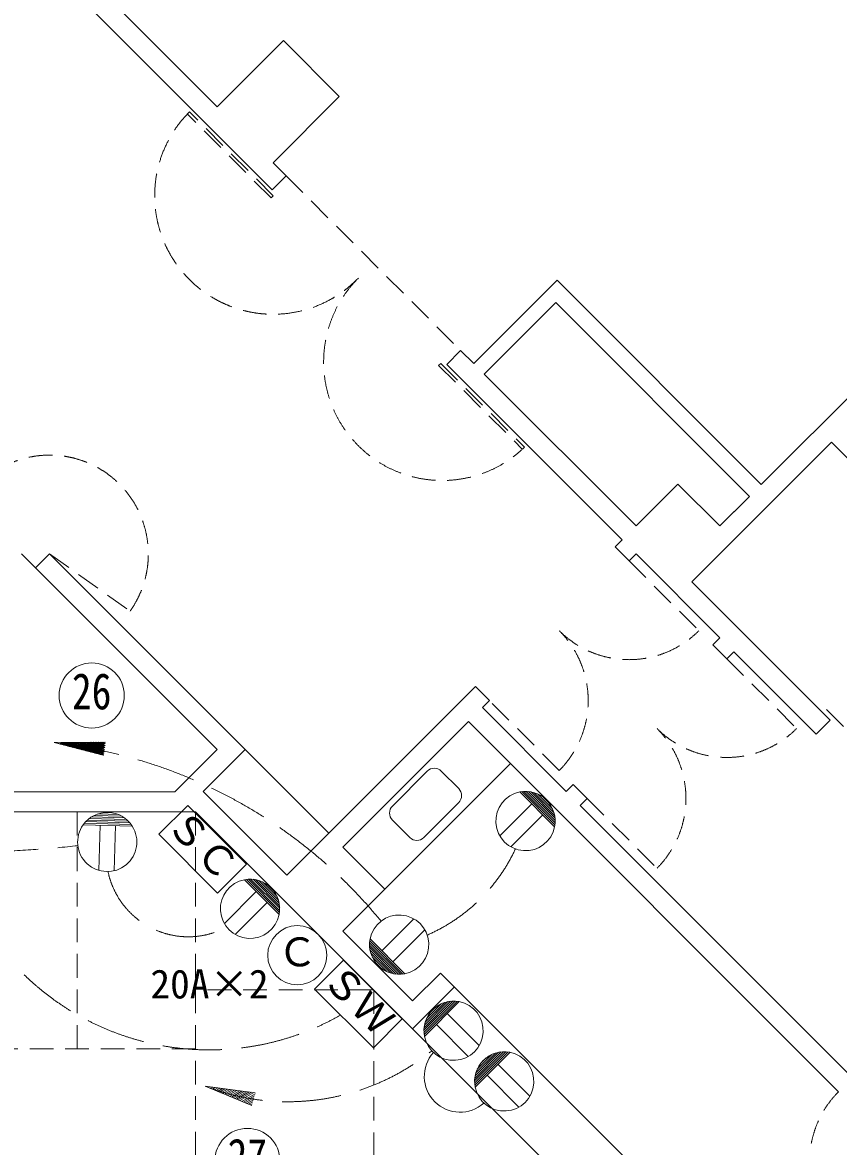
# Model space of a CAD drawing. Units: millimetres, scale not verified. Extents: x -36057 to 19943, y -22762 to 18611.
# Drawn here: x -13483 to -5218, y 403 to 11781 of the extents above; entities that cross this region are included whole.
import ezdxf
from ezdxf.enums import TextEntityAlignment as Align

# ---------------------------------------------------------------- set-up
doc = ezdxf.new("R2010")
doc.units = ezdxf.units.MM
doc.header["$LTSCALE"] = 200
doc.linetypes.add('DASHED1', pattern=[1.8, 1.2, -0.6])
doc.linetypes.add('DASHED3', pattern=[4, 3, -1])
for name, color, linetype, lineweight in [('1-0_121', 7, 'Continuous', 9), ('1-2_130', 7, 'DASHED1', 9), ('1-3_155', 7, 'Continuous', 9), ('1-D', 4, 'DASHED1', 9)]:
    doc.layers.add(name, color=color, linetype=linetype, lineweight=lineweight)
doc.styles.add('ＭＳ ゴシック', font='')
doc.styles.get('ＭＳ ゴシック').set_extended_font_data('MS Gothic')

msp = doc.modelspace()

# ---------------------------------------------------------------- linework, layer by layer
at = {"layer": '1-0_121'}
for p, q in [((-10954.6, 10088), (-19477.5, 18610.9)), ((-15188.4, 14604.6), (-11511.4, 10927.7)), ((-11511.4, 10927.7), (-10839.7, 11599.4)), ((-10813.1, 10229.4), (-10945.7, 10362)), ((-10813.1, 10229.4), (-10954.6, 10088)), ((-2955.4, 10149.9), (-6000.4, 7104.9)), ((-8912.8, 8329.1), (-8068.7, 9173.2)), ((-6000.4, 7104.9), (-8068.7, 9173.2)), ((-9045.4, 8461.7), (-9186.8, 8320.2)), ((-8912.8, 8329.1), (-9045.4, 8461.7)), ((-9186.8, 8320.2), (-7410.2, 6543.6)), ((-7268.8, 6685.1), (-8806.7, 8223)), ((-7268.8, 6685.1), (-6844.5, 7109.3)), ((-6420.2, 6685.1), (-6844.5, 7109.3)), ((-6420.2, 6685.1), (-6138.3, 6967)), ((-6419.5, 6685.3), (-6120.3, 6984.5)), ((-7480.9, 6472.9), (-7409.7, 6544.1)), ((-7480.9, 6472.9), (-7410.2, 6543.6)), ((-13349.9, 6260.8), (-13208.5, 6402.2)), ((-13208.5, 6402.2), (-10380, 3573.8)), ((-7480.9, 6472.9), (-7339.5, 6331.5)), ((-7268.8, 6402.2), (-7339.5, 6331.5)), ((-7268.8, 6402.2), (-6420.2, 5553.7)), ((-11511.4, 4422.3), (-13349.9, 6260.8)), ((-6703.1, 6119.4), (-5303, 4719.3)), ((-8895.1, 5058.7), (-10380, 3573.8)), ((-10380, 3573.8), (-8895.1, 5058.7)), ((-8895.1, 5058.7), (-8753.7, 4917.3)), ((-8753.7, 4917.3), (-8824.4, 4846.6)), ((-7975.9, 3998), (-8824.4, 4846.6)), ((-8965.8, 4705.2), (-10238.6, 3432.4)), ((-8965.8, 4705.2), (-5218.2, 957.5)), ((-11511.4, 4422.3), (-11941.6, 3992.2)), ((-11652.8, 3998), (-11228.6, 4422.3)), ((-8541.6, 4280.9), (-9814.4, 3008.1)), ((-9736.6, 3849.6), (-9383, 4203.1)), ((-9241.6, 4203.1), (-9064.8, 4026.3)), ((-18718, 3992.2), (-11941.6, 3992.2)), ((-11652.8, 3998), (-10804.3, 3149.5)), ((-7975.9, 3998), (-7905.2, 4068.8)), ((-7905.2, 4068.8), (-7763.7, 3927.3)), ((-9418.4, 3531.4), (-9064.8, 3884.9)), ((-7834.5, 3856.6), (-7763.7, 3927.3)), ((-7056.6, -881), (-11729.8, 3792.2)), ((-7834.5, 3856.6), (-5076.7, 1098.9)), ((-9736.6, 3708.1), (-9559.8, 3531.4)), ((-10380, 3573.8), (-10804.3, 3149.5)), ((-10238.6, 3432.4), (-9814.4, 3008.1)), ((-10238.6, 2583.8), (-9814.4, 3008.1)), ((-10238.6, 2583.8), (-9531.5, 1876.7)), ((-9531.5, 1876.7), (-9248.7, 2159.6)), ((-9531.5, 1593.9), (-9107.2, 2018.1))]:
    msp.add_line(p, q, dxfattribs=at)
at = {"layer": '1-0_121', "linetype": 'DASHED1'}
for p, q in [((-10965.2, 10006.7), (-11813.7, 10855.2)), ((-10944, 10027.9), (-11792.5, 10876.4)), ((-10813.1, 10229.4), (-9045.4, 8461.7)), ((-10965.2, 10006.7), (-10944, 10027.9)), ((-9268.1, 8309.6), (-9246.9, 8330.8)), ((-9268.1, 8309.6), (-8421.8, 7463.3)), ((-9246.9, 8330.8), (-8398.5, 7482.4)), ((-14764.1, 7675), (-13349.9, 6260.8)), ((-13208.5, 6402.2), (-12392.8, 5823.6)), ((-7339.5, 6331.5), (-6632.4, 5624.4)), ((-6349.5, 5341.6), (-5642.4, 4634.4)), ((-8046.6, 4210.2), (-8753.7, 4917.3)), ((-5338.4, 4825.4), (-4525.2, 4012.2)), ((-7763.7, 3927.3), (-7056.6, 3220.2))]:
    msp.add_line(p, q, dxfattribs=at)
at = {"layer": '1-0_121'}
for points in [[(-10945.7, 10362), (-10274, 11033.8), (-10839.7, 11599.4)], [(-8806.7, 8223), (-8082.8, 8946.9), (-6120.3, 6984.5)], [(-6703.1, 6119.4), (-5288.9, 7533.6), (-3146.3, 5391)], [(-6349.5, 5341.6), (-6491, 5483), (-6420.2, 5553.7)], [(-5303, 4719.3), (-5444.4, 4577.9), (-6278.8, 5412.3), (-6349.5, 5341.6)], [(-7056.6, -881), (-6632.4, -456.7), (-9248.7, 2159.6)]]:
    msp.add_lwpolyline(points, dxfattribs=at)
at = {"layer": '1-0_121', "linetype": 'DASHED1'}
for centre, radius, start, end in [((-10944, 10027.9), 1200, 134.95843, 315), ((-9232.8, 8345), 1200, 135, 314.02898), ((-13208.5, 6402.2), 1000, 324.6486, 135), ((-8753.7, 4917.3), 1000, 315, 45), ((-7339.5, 6331.5), 1000, 225, 315), ((-6349.5, 5341.6), 1000, 225, 315), ((-7763.7, 3927.3), 1000, 315, 45), ((-4511.1, 250.4), 1000, 135, 225)]:
    msp.add_arc(centre, radius, start, end, dxfattribs=at)
at = {"layer": '1-0_121'}
for centre, start, end in [((-9312.3, 4132.4), 45, 135), ((-9135.5, 3955.6), 315, 45), ((-9665.9, 3778.9), 135, 225), ((-9489.1, 3602.1), 225, 315)]:
    msp.add_arc(centre, 100, start, end, dxfattribs=at)
at = {"layer": '1-2_130', "linetype": 'Continuous'}
msp.add_line((-11729.8, 3792.2), (-18929.8, 3792.2), dxfattribs=at)
at = {"layer": '1-2_130'}
for p, q in [((-12929.8, 3792.2), (-12929.8, 1392.2)), ((-11729.8, 3792.2), (-11729.8, 192.2)), ((-11729.8, 1392.2), (-18929.8, 1392.2))]:
    msp.add_line(p, q, dxfattribs=at)
at = {"layer": '1-3_155'}
for p, q in [((-13162.6, 4491.5), (-12650.5, 4496)), ((-13162.6, 4491.5), (-12666.8, 4363.3)), ((-13155.6, 4491.5), (-12643.4, 4496)), ((-13155.6, 4491.5), (-12659.7, 4363.3)), ((-13103.7, 4476.3), (-13083.4, 4492.2)), ((-13096.7, 4476.3), (-13076.3, 4492.2)), ((-13085.4, 4471.5), (-13058.7, 4492.4)), ((-13078.4, 4471.5), (-13051.6, 4492.4)), ((-13067.1, 4466.8), (-13034.1, 4492.6)), ((-13060.1, 4466.8), (-13027, 4492.6)), ((-13048.8, 4462.1), (-13009.4, 4492.8)), ((-13041.7, 4462.1), (-13002.4, 4492.8)), ((-13030.5, 4457.3), (-12984.8, 4493.1)), ((-13023.4, 4457.3), (-12977.7, 4493.1)), ((-13012.2, 4452.6), (-12960.2, 4493.3)), ((-13005.1, 4452.6), (-12953.1, 4493.3)), ((-12993.9, 4447.9), (-12935.5, 4493.5)), ((-12986.8, 4447.9), (-12928.4, 4493.5)), ((-12975.6, 4443.1), (-12910.9, 4493.7)), ((-12968.5, 4443.1), (-12903.8, 4493.7)), ((-12957.3, 4438.4), (-12886.2, 4493.9)), ((-12950.2, 4438.4), (-12879.2, 4493.9)), ((-12939, 4433.7), (-12861.6, 4494.1)), ((-12931.9, 4433.7), (-12854.5, 4494.1)), ((-12920.7, 4428.9), (-12837, 4494.3)), ((-12913.6, 4428.9), (-12829.9, 4494.3)), ((-12902.4, 4424.2), (-12812.3, 4494.6)), ((-12895.3, 4424.2), (-12805.3, 4494.6)), ((-12884.1, 4419.5), (-12787.7, 4494.8)), ((-12877, 4419.5), (-12780.6, 4494.8)), ((-12865.8, 4414.7), (-12763, 4495)), ((-12858.7, 4414.7), (-12756, 4495)), ((-12847.5, 4410), (-12738.4, 4495.2)), ((-12840.4, 4410), (-12731.3, 4495.2)), ((-12829.2, 4405.3), (-12713.8, 4495.4)), ((-12822.1, 4405.3), (-12706.7, 4495.4)), ((-12810.9, 4400.5), (-12689.1, 4495.6)), ((-12803.8, 4400.5), (-12682.1, 4495.6)), ((-12792.6, 4395.8), (-12664.5, 4495.9)), ((-12785.5, 4395.8), (-12657.4, 4495.9)), ((-12774.2, 4391.1), (-12651.6, 4486.9)), ((-12767.2, 4391.1), (-12644.5, 4486.9)), ((-12755.9, 4386.3), (-12654.2, 4465.8)), ((-12748.9, 4386.3), (-12647.1, 4465.8)), ((-12737.6, 4381.6), (-12656.8, 4444.8)), ((-12730.6, 4381.6), (-12649.7, 4444.8)), ((-12719.3, 4376.9), (-12659.4, 4423.7)), ((-12712.3, 4376.9), (-12652.3, 4423.7)), ((-12701, 4372.1), (-12662, 4402.6)), ((-12694, 4372.1), (-12654.9, 4402.6)), ((-12682.7, 4367.4), (-12664.5, 4381.6)), ((-12675.7, 4367.4), (-12657.5, 4381.6)), ((-8445.4, 3992.4), (-8093.5, 3640.4)), ((-8425.7, 3995.5), (-8090.3, 3660.2)), ((-8404.7, 3997.4), (-8088.4, 3681.2)), ((-8382.2, 3997.9), (-8088, 3703.7)), ((-8357.8, 3996.4), (-8089.5, 3728.1)), ((-8330.9, 3992.4), (-8093.4, 3755)), ((-8300.4, 3984.9), (-8101, 3785.5)), ((-8324.7, 3871.6), (-8648, 3548.3)), ((-8263.5, 3970.9), (-8115, 3822.3)), ((-8206.6, 3936.9), (-8149, 3879.3)), ((-12757.8, 3754.8), (-12476, 3746.7)), ((-12721.4, 3769.9), (-12511.5, 3763.9)), ((-12656.7, 3784.3), (-12575.3, 3782)), ((-8214.2, 3761.2), (-8537.5, 3437.9)), ((-12868.4, 3660.6), (-12370.9, 3646.4)), ((-12856.3, 3676.5), (-12382.2, 3663)), ((-12842.3, 3692.3), (-12395.2, 3679.5)), ((-12826.2, 3708.1), (-12410.4, 3696.2)), ((-12807.5, 3723.8), (-12428.2, 3712.9)), ((-12785.2, 3739.3), (-12449.5, 3729.7)), ((-12697.8, 3655.8), (-12710.8, 3198.7)), ((-12541.6, 3651.3), (-12554.7, 3194.3)), ((-11235.5, 3104.3), (-10883.6, 2752.4)), ((-11215.8, 3107.5), (-10880.4, 2772.2)), ((-11194.8, 3109.4), (-10878.5, 2793.2)), ((-11172.3, 3109.8), (-10878.1, 2815.7)), ((-11147.9, 3108.4), (-10879.6, 2840.1)), ((-11121, 3104.4), (-10883.5, 2866.9)), ((-11090.5, 3096.8), (-10891.1, 2897.5)), ((-11053.6, 3082.9), (-10905.1, 2934.3)), ((-11114.8, 2983.6), (-11438.1, 2660.3)), ((-10996.7, 3048.9), (-10939.1, 2991.3)), ((-11004.3, 2873.2), (-11327.6, 2549.9)), ((-9841.9, 2383.9), (-9518.6, 2707.2)), ((-9610.7, 2152.7), (-9962.7, 2504.6)), ((-9731.5, 2273.4), (-9408.2, 2596.7)), ((-9674, 2147.2), (-9968.2, 2441.3)), ((-9651.5, 2147.6), (-9967.8, 2463.9)), ((-9698.4, 2148.6), (-9966.7, 2417)), ((-9630.5, 2149.5), (-9965.8, 2484.9)), ((-9725.3, 2152.6), (-9962.7, 2390.1)), ((-9755.8, 2160.2), (-9955.2, 2359.6)), ((-9792.7, 2174.2), (-9941.2, 2322.7)), ((-9849.6, 2208.2), (-9907.2, 2265.8)), ((-9417, 1581.1), (-9122.8, 1875.3)), ((-9416.6, 1558.6), (-9100.3, 1874.8)), ((-9415.5, 1605.5), (-9147.2, 1873.8)), ((-9414.7, 1537.6), (-9079.3, 1872.9)), ((-9411.6, 1632.4), (-9174.1, 1869.8)), ((-9411.5, 1517.8), (-9059.6, 1869.8)), ((-9404, 1662.9), (-9204.6, 1862.3)), ((-9390, 1699.8), (-9241.5, 1848.3)), ((-9356, 1756.7), (-9298.4, 1814.3)), ((-9180.3, 1749), (-8857, 1425.7)), ((-9290.8, 1638.6), (-8967.5, 1315.3)), ((-8904, 1068.1), (-8609.8, 1362.2)), ((-8903.5, 1045.6), (-8587.3, 1361.8)), ((-8902.5, 1092.5), (-8634.2, 1360.8)), ((-8901.6, 1024.6), (-8566.3, 1359.9)), ((-8898.5, 1119.3), (-8661.1, 1356.8)), ((-8898.5, 1004.8), (-8546.5, 1356.7)), ((-8890.9, 1149.8), (-8691.6, 1349.2)), ((-8877, 1186.7), (-8728.4, 1335.3)), ((-8843, 1243.6), (-8785.4, 1301.3)), ((-8667.3, 1236), (-8344, 912.7)), ((-8777.7, 1125.5), (-8454.4, 802.2)), ((-11633.4, 1013.8), (-11125.6, 947)), ((-11633.4, 1013.8), (-11160.2, 817.8)), ((-11577.2, 990.5), (-11554.8, 1003.5)), ((-11559.7, 983.3), (-11530.4, 1000.2)), ((-11542.3, 976.1), (-11505.9, 997)), ((-11524.8, 968.8), (-11481.5, 993.8)), ((-11507.3, 961.6), (-11457.1, 990.6)), ((-11489.9, 954.3), (-11432.7, 987.4)), ((-11472.4, 947.1), (-11408.2, 984.2)), ((-11454.9, 939.9), (-11383.8, 980.9)), ((-11437.5, 932.6), (-11359.4, 977.7)), ((-11420, 925.4), (-11334.9, 974.5)), ((-11402.5, 918.2), (-11310.5, 971.3)), ((-11385.1, 910.9), (-11286.1, 968.1)), ((-11367.6, 903.7), (-11261.7, 964.9)), ((-11350.1, 896.5), (-11237.2, 961.6)), ((-11332.7, 889.2), (-11212.8, 958.4)), ((-11315.2, 882), (-11188.4, 955.2)), ((-11297.7, 874.8), (-11163.9, 952)), ((-11280.3, 867.5), (-11139.5, 948.8)), ((-11262.8, 860.3), (-11128, 938.1)), ((-11245.3, 853), (-11133.5, 917.6)), ((-11227.9, 845.8), (-11139, 897.1)), ((-11210.4, 838.6), (-11144.5, 876.6)), ((-11192.9, 831.3), (-11150, 856.1)), ((-11175.4, 824.1), (-11155.5, 835.6))]:
    msp.add_line(p, q, dxfattribs=at)
at = {"layer": '1-3_155', "color": 3}
for p, q in [((-9636, 1694.7), (-10232.2, 2290.9)), ((-9929.3, 1401.4), (-9636, 1694.7))]:
    msp.add_line(p, q, dxfattribs=at)
for points in [[(-11213.5, 3260.6), (-11809.8, 3856.8), (-12103.1, 3563.5)], [(-12103.1, 3563.5), (-11506.9, 2967.2), (-11213.5, 3260.6)], [(-10232.2, 2290.9), (-10525.5, 1997.6), (-9929.3, 1401.4)]]:
    msp.add_lwpolyline(points, dxfattribs=at)
at = {"layer": '1-3_155'}
for centre in [(-12781.5, 4968.8), (-11204.9, 257.2)]:
    msp.add_circle(centre, 330, dxfattribs=at)
at = {"layer": '1-3_155', "color": 3}
msp.add_circle((-10699.7, 2339), 300, dxfattribs=at)
at = {"layer": '1-3_155', "linetype": 'DASHED3'}
for centre, radius, start, end in [((-13736.1, -497.3), 5021.7, 39.32168, 83.44291), ((-14018.4, 13268.9), 9881.6, 256.62916, 276.37005), ((-10088.2, 4157.7), 1761.3, 293.56621, 335.09859), ((-11803.4, 3357.3), 831.1, 191.88553, 298.00671), ((-11591.9, 4070.1), 2688.7, 208.76727, 299.65658), ((-10794.1, 3171.7), 2315.3, 248.74579, 308.98321)]:
    msp.add_arc(centre, radius, start, end, dxfattribs=at)
at = {"layer": '1-3_155'}
for centre, radius, start, end in [((-8387.9, 3697.9), 300, 101.0455, 348.95448), ((-8387.9, 3697.9), 300, 348.95448, 101.0455), ((-8387.9, 3697.9), 300, 348.95448, 101.0455), ((-12624.5, 3486), 300, 32.31791, 144.40892), ((-12624.5, 3486), 300, 32.31791, 144.40892), ((-12624.5, 3486), 300, 144.40892, 32.31791), ((-11178.1, 2809.9), 300, 101.0455, 348.95448), ((-11178.1, 2809.9), 300, 348.95448, 101.0455), ((-11178.1, 2809.9), 300, 348.95448, 101.0455), ((-9668.2, 2447.1), 300, 281.0455, 168.95448), ((-9668.2, 2447.1), 300, 168.95448, 281.0455), ((-9668.2, 2447.1), 300, 168.95448, 281.0455), ((-9117, 1575.3), 300, 78.95448, 191.0455), ((-9117, 1575.3), 300, 78.95448, 191.0455), ((-9117, 1575.3), 300, 191.0455, 78.95448), ((-9051.8, 1112.6), 361.8, 137.96712, 312.01704), ((-8604, 1062.3), 300, 78.95448, 191.0455), ((-8604, 1062.3), 300, 78.95448, 191.0455), ((-8604, 1062.3), 300, 191.0455, 78.95448)]:
    msp.add_arc(centre, radius, start, end, dxfattribs=at)
at = {"layer": '1-D'}
for p, q in [((-9927.6, 1990), (-11729.8, 1990)), ((-9923.4, 1985.7), (-9923.4, -13322.5))]:
    msp.add_line(p, q, dxfattribs=at)

# ---------------------------------------------------------------- texts
at = {"layer": '1-3_155', "style": 'ＭＳ ゴシック', "width": 0.8}
for s, p in [('26', (-12981.5, 4718.8)), ('27', (-11404.9, 7.2))]:
    msp.add_text(s, height=366.6, dxfattribs=at).set_placement(p, align=Align.BOTTOM_LEFT)
at = {"layer": '1-3_155', "color": 3, "style": 'ＭＳ ゴシック'}
for s, p in [('ＳＣ', (-12102.1, 3575.5)), ('ＳＷ', (-10524.5, 2009.6))]:
    msp.add_text(s, height=293.3, rotation=315, dxfattribs=at).set_placement(p, align=Align.BOTTOM_LEFT)
for s, p in [('Ｃ', (-10899.7, 2139)), ('20A×2', (-12187.8, 1814.1))]:
    msp.add_text(s, height=293.3, dxfattribs=at).set_placement(p, align=Align.BOTTOM_LEFT)

doc.saveas('drawing.dxf')
